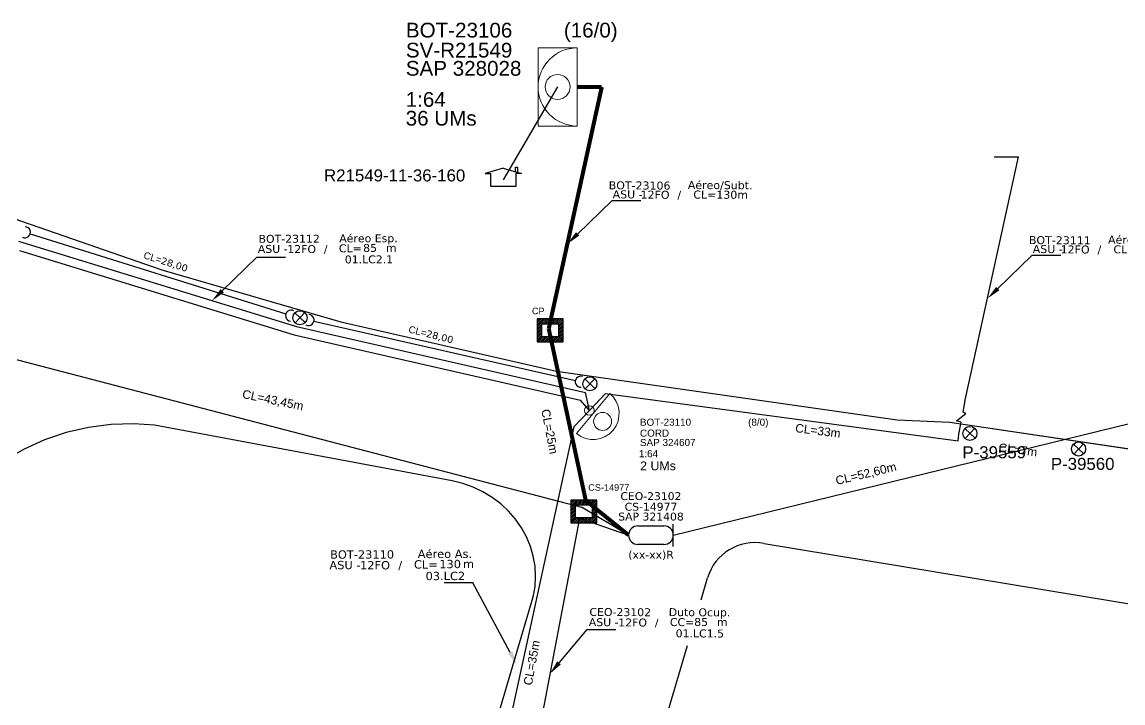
# Model space of a CAD drawing. Extents: x -89 to 749, y 705 to 1299.
# Drawn here: x 13.7 to 125.8, y 897.4 to 966.8 of the extents above; entities that cross this region are included whole.
import ezdxf
from ezdxf import colors
from ezdxf.entities.mleader import LeaderData, LeaderLine
from ezdxf.enums import TextEntityAlignment as Align
from ezdxf.math import Vec2, Vec3

# ---------------------------------------------------------------- set-up
doc = ezdxf.new("R2010")
doc.units = 0
for name, color, linetype in [('0 @ 1', 7, 'Continuous'), ('10.1-Caixas Subterrâneas', 5, 'Continuous'), ('20.4-CEOS', 1, 'Continuous'), ('20.5-CEO', 1, 'Continuous'), ('CAP a instalar', 1, 'Continuous'), ('label_cabos', 7, 'Continuous'), ('Legenda', 1, 'Continuous'), ('locais', 7, 'Continuous'), ('locais legendas', 7, 'Continuous'), ('QUADRA', 7, 'Continuous'), ('Subida Lateral', 5, 'Continuous'), ('surveys', 7, 'Continuous'), ('surveys legendas', 7, 'Continuous')]:
    doc.layers.add(name, color=color, linetype=linetype)
for name, color, linetype, lineweight in [("20.0-LEGENDA DOS CDO'S", 1, 'Continuous', 0), ('20.1-CDO_INTERIOR', 1, 'Continuous', 0), ('20.2-CDO_POSTE', 1, 'Continuous', 5), ('20.6-CORDOALHA_SUPORTE', 7, 'Continuous', 25)]:
    doc.layers.add(name, color=color, linetype=linetype, lineweight=lineweight)
doc.layers.add('EXTRA', color=50, linetype='Continuous', plot=False)
doc.styles.add('ARIAL', font='arial.ttf')
doc.styles.add('DIGICADE', font='arial.ttf')
doc.styles.add('FTTH', font='arial.ttf')
doc.styles.add('ROMANS', font='romans')
doc.styles.add('siredit', font='verdana.ttf')
doc.styles.get("Standard").update_dxf_attribs({"font": 'arial.ttf'})

# ---------------------------------------------------------------- blocks, each defined once
blk = doc.blocks.new('SURVEY_SURVEY')
for p, q in [((0, 0.00001521), (-0.00001508, 0.0000108)), ((-0.00001508, 0.0000108), (-0.00001035, 0.0000108)), ((-0.00001034, 0), (-0.00001034, 0.00001077)), ((0, 0.00001521), (0.00001508, 0.0000108)), ((0.00001012, 0.00001587), (0.00001171, 0.00001587)), ((0.00001012, 0.00001232), (0.00001012, 0.00001587)), ((0.00001034, 0.00001081), (0.00001034, 0)), ((0.00001508, 0.0000108), (0.00001034, 0.0000108)), ((0.00001171, 0.00001587), (0.0000117, 0.00001187)), ((0.00001034, 0), (-0.00001034, 0))]:
    blk.add_line(p, q)
blk = doc.blocks.new('*X58')
at = {"color": 0, "linetype": 'Continuous'}
for p, q in [((-1.25, 0.34099), (-0.49099, 1.1)), ((-1.25, 0.517767), (-0.667767, 1.1)), ((-1.25, 0.694544), (-0.844544, 1.1)), ((-1.25, 0.87132), (-1.02132, 1.1)), ((-1.25, 1.048097), (-1.198097, 1.1)), ((-0.789214, 0.625), (-0.314214, 1.1)), ((-0.612437, 0.625), (-0.137437, 1.1)), ((-0.43566, 0.625), (0.03934, 1.1)), ((-0.258883, 0.625), (0.216117, 1.1)), ((-0.082107, 0.625), (0.392893, 1.1)), ((0.09467, 0.625), (0.56967, 1.1)), ((0.271447, 0.625), (0.746447, 1.1)), ((0.448223, 0.625), (0.923223, 1.1)), ((0.625, 0.625), (1.1, 1.1)), ((0.801777, 0.625), (1.25, 1.073223)), ((-1.25, 0.164214), (-0.8035, 0.610714)), ((-1.25, -0.012563), (-0.8035, 0.433937)), ((-1.25, -0.18934), (-0.8035, 0.25716)), ((-1.25, -0.366117), (-0.8035, 0.080383)), ((0.8035, 0.449947), (1.25, 0.896447)), ((0.8035, 0.27317), (1.25, 0.71967)), ((0.8035, 0.096393), (1.25, 0.542893)), ((0.8035, -0.080383), (1.25, 0.366117)), ((0.8035, -0.25716), (1.25, 0.18934)), ((0.8035, -0.433937), (1.25, 0.012563)), ((-1.25, -0.542893), (-0.8035, -0.096393)), ((-1.25, -0.71967), (-0.8035, -0.27317)), ((-1.25, -0.896447), (-0.8035, -0.449947)), ((-1.25, -1.073223), (-0.801777, -0.625)), ((-1.1, -1.1), (-0.625, -0.625)), ((-0.923223, -1.1), (-0.448223, -0.625)), ((-0.746447, -1.1), (-0.271447, -0.625)), ((-0.56967, -1.1), (-0.09467, -0.625)), ((-0.392893, -1.1), (0.082107, -0.625)), ((-0.216117, -1.1), (0.258883, -0.625)), ((-0.03934, -1.1), (0.43566, -0.625)), ((0.137437, -1.1), (0.612437, -0.625)), ((0.314214, -1.1), (0.789214, -0.625)), ((0.49099, -1.1), (1.25, -0.34099)), ((0.667767, -1.1), (1.25, -0.517767)), ((0.8035, -0.610714), (1.25, -0.164214)), ((0.844544, -1.1), (1.25, -0.694544)), ((1.02132, -1.1), (1.25, -0.87132)), ((1.198097, -1.1), (1.25, -1.048097))]:
    blk.add_line(p, q, dxfattribs=at)
blk = doc.blocks.new('MANHOLE_MQ')
at = {"color": 0, "linetype": 'Continuous'}
for p, q in [((0.00000623, 0.00000569), (-0.00000627, 0.00000569)), ((-0.00000627, 0.00000569), (-0.00000627, -0.00000531)), ((0.00000623, -0.00000531), (0.00000623, 0.00000569)), ((-0.00000404, 0.00000331), (0.00000399, 0.00000331)), ((-0.00000404, -0.00000294), (-0.00000404, 0.00000331)), ((0.00000399, 0.00000331), (0.00000399, -0.00000294)), ((0.00000399, -0.00000294), (-0.00000404, -0.00000294)), ((0.00000399, -0.00000294), (0.00000399, -0.00000294)), ((-0.00000627, -0.00000531), (0.00000623, -0.00000531))]:
    blk.add_line(p, q, dxfattribs=at)
at = {"color": 0, "linetype": 'Continuous', "xscale": 5e-06, "yscale": 5e-06, "zscale": 1e-05}
blk.add_blockref('*X58', (-0.00000002, 0.00000019), dxfattribs=at)
blk = doc.blocks.new('*U65')
at = {"color": 0}
blk.add_line((2.145, -0.582), (-2.104, -0.684), dxfattribs=at)
for centre, radius in [((-0.004, 0.376), 0.733), ((0.03, -1.026), 0.393)]:
    blk.add_circle(centre, radius, dxfattribs=at)
blk.add_arc((0.02, -0.633), 2.125, 1.37817, 181.37817, dxfattribs=at)
blk = doc.blocks.new('Inst CDOE-8 CAIXA DIST OPT CDOE 48F_8D C_SPL OPTAP')
at = {"layer": "20.0-LEGENDA DOS CDO'S", "color": 0}
for tag, p, style, flags in [('ID_ATIVIDADE', (0.12, 6.47), 'ARIAL', 3), ('FATOR', (7.92, 6.47), 'ARIAL', 1), ('QTDE', (0.23, -0.97), 'DIGICADE', 3)]:
    blk.add_attdef(tag, p, '', height=0.8, rotation=0.118, dxfattribs=dict(at, style=style, flags=flags))
at = {"layer": "20.0-LEGENDA DOS CDO'S", "color": 0, "style": 'ARIAL'}
for tag, p, height in [('FID', (0.12, 5.25), 0.8), ('SAP', (0.12, 2.96), 0.8), ('CORDOALHA', (0.12, 4.02), 0.8), ('1:XX', (-0.01, 1.7), 0.8), ('UMS', (0.14, 0.22), 1)]:
    blk.add_attdef(tag, p, '', height=height, rotation=0.118, dxfattribs=at)
blk.add_attdef('FIBRAS_UTILIZADAS', text='', height=0.8, rotation=0.118, dxfattribs=at).set_placement((13.48, 5.26), align=Align.CENTER)
blk = doc.blocks.new('Inst CORD BENZINAL 4.55MM 3F (sem recursos)')
at = {"layer": '20.6-CORDOALHA_SUPORTE', "color": 0, "lineweight": 0, "style": 'ROMANS'}
blk.add_attdef('LANCE', text='', height=1, dxfattribs=at).set_placement((-0.54, -2.21), align=Align.RIGHT)
at = {"layer": '20.6-CORDOALHA_SUPORTE', "color": 0, "style": 'siredit'}
blk.add_attdef('QTDE', (-0.54, -2.21), '', height=1, rotation=359.69, dxfattribs=at)
at = {"layer": '20.6-CORDOALHA_SUPORTE', "color": 0, "lineweight": 0, "style": 'ROMANS'}
for tag, p, flags in [('FATOR', (-5.2, -4.44), 3), ('ID_ATIVIDADE', (-5.2, -6.67), 3), ('FID', (-5.2, -8.9), 1)]:
    blk.add_attdef(tag, p, '', height=1, dxfattribs=dict(at, flags=flags))
blk = doc.blocks.new('Inst CB DT OCUP CFOA-SM-ASU-120-S-12')
at = {"layer": 'label_cabos', "color": 0, "style": 'siredit'}
for tag, flags, p in [('ID_ATIVIDADE', 3, (1.31, 2.67)), ('FATOR', 1, (11.56, 2.55))]:
    blk.add_attdef(tag, text='', height=1, rotation=359.69, dxfattribs=dict(at, flags=flags)).set_placement(p, align=Align.MIDDLE_CENTER)
for tag, p in [('DESTINO_CABO', (3.13, 1.26)), ('TIPO_CABO', (13.11, 1.24)), ('TIPO_CABO', (1.26, 0)), ('CABO', (4.69, -0.05)), ('/', (7.71, -0.05)), ('LANCE', (10.91, 0)), ('UND', (15.96, 0)), ('FID', (13.15, -1.41))]:
    blk.add_attdef(tag, text='', height=1, rotation=359.69, dxfattribs=at).set_placement(p, align=Align.MIDDLE_CENTER)
blk.add_attdef('QTDE', (12.43, -0.47), '', height=1, rotation=359.69, dxfattribs=at)
blk = doc.blocks.new('LEGENDA DOS CABOS')
at = {"layer": 'EXTRA', "color": 0, "style": 'siredit'}
for tag, p in [('ID', (4.6, 0.97)), ('XX', (9.03, 0.97))]:
    blk.add_attdef(tag, text='', height=0.48, rotation=359.69, dxfattribs=at).set_placement(p, align=Align.MIDDLE_CENTER)
at = {"layer": 'Legenda', "color": 0, "style": 'siredit'}
for tag, p in [('TIPO_CABO', (1.31, 0)), ('CABO', (4.69, -0.05)), ('/', (6.81, -0.05)), ('METROS', (10.03, -0.05))]:
    blk.add_attdef(tag, text='', height=0.8, rotation=359.69, dxfattribs=at).set_placement(p, align=Align.MIDDLE_CENTER)
blk = doc.blocks.new('Inst CB ESP CFOA-SM-ASU-120-S-12')
at = {"layer": 'label_cabos', "color": 0, "style": 'siredit'}
for tag, flags, p in [('ID_ATIVIDADE', 3, (1.31, 2.67)), ('FATOR', 1, (11.56, 2.55))]:
    blk.add_attdef(tag, text='', height=1, rotation=359.69, dxfattribs=dict(at, flags=flags)).set_placement(p, align=Align.MIDDLE_CENTER)
for tag, p in [('DESTINO_CABO', (3.13, 1.26)), ('TIPO_CABO', (13.11, 1.24)), ('TIPO_CABO', (1.26, 0)), ('CABO', (4.69, -0.05)), ('/', (7.71, -0.05)), ('LANCE', (10.81, 0)), ('UND', (15.96, 0)), ('FID', (13.15, -1.41))]:
    blk.add_attdef(tag, text='', height=1, rotation=359.69, dxfattribs=at).set_placement(p, align=Align.MIDDLE_CENTER)
blk.add_attdef('QTDE', (12.43, -0.47), '', height=1, rotation=359.69, dxfattribs=at)
blk = doc.blocks.new('Inst CB AS CFOA-SM-ASU-120-S-12')
at = {"layer": 'label_cabos', "color": 0, "style": 'siredit'}
for tag, flags, p in [('ID_ATIVIDADE', 3, (1.31, 2.67)), ('FATOR', 1, (11.56, 2.55))]:
    blk.add_attdef(tag, text='', height=1, rotation=359.69, dxfattribs=dict(at, flags=flags)).set_placement(p, align=Align.MIDDLE_CENTER)
for tag, p in [('DESTINO_CABO', (3.13, 1.26)), ('TIPO_CABO', (13.11, 1.24)), ('TIPO_CABO', (1.26, 0)), ('CABO', (4.69, -0.05)), ('/', (7.71, -0.05)), ('LANCE', (10.81, 0)), ('UND', (15.96, 0)), ('FID', (13.15, -1.41))]:
    blk.add_attdef(tag, text='', height=1, rotation=359.69, dxfattribs=at).set_placement(p, align=Align.MIDDLE_CENTER)
blk.add_attdef('QTDE', (12.43, -0.47), '', height=1, rotation=359.69, dxfattribs=at)

msp = doc.modelspace()

# ---------------------------------------------------------------- linework, layer by layer
at = {"color": 4}
msp.add_lwpolyline([(68.26, 960.15), (62.73, 950.69)], dxfattribs=at)
at = {"layer": '20.1-CDO_INTERIOR', "color": 10, "lineweight": 18}
msp.add_lwpolyline([(66.27, 956.16), (66.27, 964.13), (70.26, 964.13), (70.26, 956.16)], close=True, dxfattribs=at)
msp.add_circle((68.26, 960.15), 1.27, dxfattribs=at)
msp.add_arc((70.26, 960.15), 3.98, 90.0276, 270.0276, dxfattribs=at)
at = {"layer": '20.5-CEO', "color": 5}
for p, q in [((76.44, 915.45), (79.09, 915.45)), ((79.09, 913.55), (76.44, 913.55))]:
    msp.add_line(p, q, dxfattribs=at)
msp.add_lwpolyline([(80.04, 913.36), (80.04, 915.64)], dxfattribs=at)
for centre, start, end in [((76.44, 914.5), 90, 270), ((79.09, 914.5), 270, 90)]:
    msp.add_arc(centre, 0.948, start, end, dxfattribs=at)
at = {"layer": '20.6-CORDOALHA_SUPORTE'}
for points in [[(13.78, 944.85, 1.231752), (14.07, 945.92)], [(41.42, 937.34, 1.231752), (41.07, 936.29)], [(42.65, 935.92, 1.231752), (42.94, 936.98)], [(70.8, 930.66, 1.231752), (70.66, 929.57)]]:
    msp.add_lwpolyline(points, format="xyb", dxfattribs=at)
for points in [[(14.58, 945.2), (40.6, 937.03)], [(43.46, 936.29), (70.07, 930.26)]]:
    msp.add_lwpolyline(points, dxfattribs=at)
at = {"layer": 'CAP a instalar', "color": 1, "ltscale": 5, "const_width": 0.413}
for points in [[(67.36, 935.52), (72.76, 960.15)], [(70.26, 960.15), (72.76, 960.15)], [(71.13, 918.03), (67.36, 935.52)], [(75.49, 914.5), (71.13, 918.03)]]:
    msp.add_lwpolyline(points, dxfattribs=at)
at = {"layer": 'CAP a instalar', "color": 8, "ltscale": 5}
for points in [[(109.79, 928.41), (115.19, 953.04)], [(112.69, 953.03), (115.19, 953.04)], [(71.5, 927.2), (73.14, 928.92), (109.02, 924.12), (109.11, 924.78)]]:
    msp.add_lwpolyline(points, dxfattribs=at)
at = {"layer": 'CAP a instalar', "color": 7, "ltscale": 5}
for points in [[(13.39, 944.43), (41.67, 935.74), (71.09, 929.04)], [(13.49, 943.49), (41.45, 934.91), (70.58, 928.26)], [(8.06, 933.71), (70.69, 917.34)], [(71.5, 927.2), (71.09, 929.04)], [(71.5, 927.2), (70.58, 928.26)], [(71.5, 927.2), (69.9, 925.52)], [(80.04, 914.5), (128.13, 926.29)], [(69.9, 925.52), (62.34, 890.74)], [(75.49, 914.5), (70.69, 917.34)], [(70.48, 916.23), (58.79, 854.6)], [(70.48, 916.23), (75.49, 914.5)]]:
    msp.add_lwpolyline(points, dxfattribs=at)
at = {"layer": 'locais', "color": 1}
for p, q in [((41.51, 937.14), (42.56, 936.16)), ((42.53, 937.17), (41.55, 936.12)), ((71.03, 930.41), (72.08, 929.42)), ((72.04, 930.44), (71.06, 929.39)), ((109.71, 925.35), (110.76, 924.37)), ((110.72, 925.39), (109.74, 924.34)), ((120.76, 923.77), (121.81, 922.79)), ((121.78, 923.81), (120.8, 922.76))]:
    msp.add_line(p, q, dxfattribs=at)
for centre in [(42.04, 936.65), (71.55, 929.92), (110.23, 924.86), (121.29, 923.28)]:
    msp.add_circle(centre, 0.717, dxfattribs=at)
at = {"layer": 'QUADRA', "color": 4}
for p, q in [((11.23, 947.33), (27.99, 941.51)), ((27.99, 941.51), (46.21, 936.22)), ((46.21, 936.22), (68.14, 931.22)), ((68.14, 931.22), (102.83, 926.25)), ((22.81, 925.77), (20.51, 925.46)), ((25.14, 925.84), (22.81, 925.77)), ((27.22, 925.72), (25.14, 925.84)), ((57.53, 920.03), (27.22, 925.72)), ((102.83, 926.25), (108.19, 926.01)), ((108.19, 926.01), (141.19, 921.09)), ((18.24, 924.95), (16.05, 924.21)), ((20.51, 925.46), (18.24, 924.95)), ((16.05, 924.21), (13.95, 923.26)), ((13.95, 923.26), (11.97, 922.12)), ((58.62, 919.76), (57.53, 920.03)), ((59.66, 919.38), (58.62, 919.76)), ((60.66, 918.92), (59.66, 919.38)), ((61.61, 918.34), (60.66, 918.92)), ((62.48, 917.69), (61.61, 918.34)), ((63.27, 916.94), (62.48, 917.69)), ((63.99, 916.13), (63.27, 916.94)), ((64.59, 915.26), (63.99, 916.13)), ((65.1, 914.33), (64.59, 915.26)), ((65.5, 913.36), (65.1, 914.33)), ((65.79, 912.35), (65.5, 913.36)), ((89.28, 913.65), (179.23, 898.84)), ((65.97, 911.33), (65.79, 912.35)), ((66.02, 910.28), (65.97, 911.33)), ((65.97, 909.23), (66.02, 910.28)), ((82.86, 907.91), (83.52, 910.16)), ((65.79, 908.21), (65.97, 909.23)), ((57.36, 879.71), (65.79, 908.21)), ((76.48, 886.33), (81.49, 903.27))]:
    msp.add_line(p, q, dxfattribs=at)
at = {"layer": 'QUADRA'}
msp.add_lwpolyline([(-25.19, 881.92), (-16.87, 930.43), (-16.3, 932.66), (-15.46, 934.82), (-13.1, 938.84), (-9.89, 942.32), (-5.95, 945.1), (-1.49, 947.07), (3.31, 948.08), (7.31, 948.1), (9.29, 947.81), (11.23, 947.33), (27.99, 941.51), (46.21, 936.22), (68.14, 931.22), (102.83, 926.25), (108.19, 926.01), (141.19, 921.09), (173.43, 917.79), (183.39, 916.01)], dxfattribs=at)
at = {"layer": 'QUADRA', "color": 4}
msp.add_arc((88.33, 908.73), 5.01, 79.0596, 163.5237, dxfattribs=at)
at = {"layer": 'Subida Lateral', "color": 5}
msp.add_lwpolyline([(109.11, 924.78), (109.34, 926.02), (108.87, 926.14), (109.8, 926.91), (109.54, 927.02), (109.79, 928.41)], dxfattribs=at)

# ---------------------------------------------------------------- block references
at = {"layer": '10.1-Caixas Subterrâneas', "color": 30, "xscale": 211458.0750340422, "yscale": 211458.0750340422, "zscale": 211458.0750340422}
for p, rotation in [((67.49, 935.4), 180.0000000000622), ((70.92, 916.96), 180.000000000062)]:
    msp.add_blockref('MANHOLE_MQ', p, dxfattribs=dict(at, rotation=rotation))
at = {"layer": "20.0-LEGENDA DOS CDO'S", "color": 7, "lineweight": 0, "xscale": 0.901337231899798, "yscale": 0.901337231899798, "zscale": 0.901337231899798}
msp.add_blockref('Inst CDOE-8 CAIXA DIST OPT CDOE 48F_8D C_SPL OPTAP', (76.54, 920.91), dxfattribs=at).add_auto_attribs({'FID': 'BOT-23110', 'CORDOALHA': 'CORD', 'SAP': 'SAP 324607', '1:XX': '1:64', 'UMS': '2 UMs', 'FIBRAS_UTILIZADAS': '(8/0)'})
at = {"layer": '20.2-CDO_POSTE', "color": 7, "xscale": -1.246451787000339, "yscale": 1.246451787000339, "zscale": 1.246451787000339, "rotation": 231.7936234479224}
msp.add_blockref('*U65', (72.48, 926.38), dxfattribs=at)
at = {"layer": '20.6-CORDOALHA_SUPORTE', "color": 0, "lineweight": 0}
ref = msp.add_blockref('Inst CORD BENZINAL 4.55MM 3F (sem recursos)', (26.57, 944.18), dxfattribs=dict(at, xscale=0.7141149501123527, yscale=0.7141149501123526, zscale=0.7141149501123526, rotation=342.5029395004917))
ref.add_attrib('QTDE', '28,00', (27.82, 942.16), dxfattribs={"color": 0, "height": 0.714, "rotation": 342.1929, "style": 'siredit'})
ref.add_attrib('LANCE', 'CL=', dxfattribs={"color": 0, "lineweight": 0, "height": 0.714, "rotation": 342.5029, "style": 'ARIAL'}).set_placement((27.82, 942.16), align=Align.RIGHT)
ref = msp.add_blockref('Inst CORD BENZINAL 4.55MM 3F (sem recursos)', (53.47, 936.64), dxfattribs=dict(at, xscale=0.7141149501123526, yscale=0.7141149501123526, zscale=0.7141149501123526, rotation=346.10170761436))
ref.add_attrib('QTDE', '28,00', (54.83, 934.71), dxfattribs={"color": 0, "height": 0.714, "rotation": 345.7917, "style": 'siredit'})
ref.add_attrib('LANCE', 'CL=', dxfattribs={"color": 0, "lineweight": 0, "height": 0.714, "rotation": 346.1017, "style": 'ARIAL'}).set_placement((54.83, 934.71), align=Align.RIGHT)
at = {"layer": 'label_cabos', "color": 0, "lineweight": 0}
ref = msp.add_blockref('LEGENDA DOS CABOS', (73.15, 948.79), dxfattribs=dict(at, xscale=0.8149352975475541, yscale=0.8149352975475541, zscale=0.8149352975475541))
ref.add_attrib('ID', 'BOT-23106', dxfattribs={"color": 0, "height": 0.815, "rotation": 359.69, "style": 'siredit'}).set_placement((76.61, 950.12), align=Align.MIDDLE_CENTER)
ref.add_attrib('CABO', '12FO', dxfattribs={"color": 0, "height": 0.815, "rotation": 359.69, "style": 'siredit'}).set_placement((78.18, 949.18), align=Align.MIDDLE_CENTER)
ref.add_attrib('METROS', 'CL=130m', dxfattribs={"color": 0, "height": 0.815, "rotation": 359.69, "style": 'siredit'}).set_placement((84.86, 949.18), align=Align.MIDDLE_CENTER)
ref.add_attrib('XX', 'Aéreo/Subt.', dxfattribs={"color": 0, "height": 0.8149, "rotation": 359.69, "style": 'siredit'}).set_placement((84.81, 950.15), align=Align.MIDDLE_CENTER)
ref.add_attrib('/', '/', dxfattribs={"color": 0, "height": 0.815, "rotation": 359.69, "style": 'siredit'}).set_placement((80.65, 949.18), align=Align.MIDDLE_CENTER)
ref.add_attrib('TIPO_CABO', 'ASU -', dxfattribs={"color": 0, "height": 0.815, "rotation": 359.69, "style": 'siredit'}).set_placement((75.39, 949.21), align=Align.MIDDLE_CENTER)
at = {"layer": 'label_cabos'}
ref = msp.add_blockref('Inst CB ESP CFOA-SM-ASU-120-S-12', (38.42, 943.65), dxfattribs=dict(at, xscale=0.8085166287387622, yscale=0.8085166287387622, zscale=0.8085166287387622, rotation=0.4634636605451))
ref.add_attrib('DESTINO_CABO', 'BOT-23112', dxfattribs={"color": 0, "height": 0.809, "rotation": 0.1535, "style": 'siredit'}).set_placement((40.94, 944.69), align=Align.MIDDLE_CENTER)
ref.add_attrib('TIPO_CABO', 'Aéreo Esp.', dxfattribs={"color": 0, "height": 0.809, "rotation": 0.1535, "style": 'siredit'}).set_placement((49.01, 944.74), align=Align.MIDDLE_CENTER)
ref.add_attrib('CABO', '12FO', dxfattribs={"color": 0, "height": 0.809, "rotation": 0.1535, "style": 'siredit'}).set_placement((42.21, 943.64), align=Align.MIDDLE_CENTER)
ref.add_attrib('/', '/', dxfattribs={"color": 0, "height": 0.809, "rotation": 0.1535, "style": 'siredit'}).set_placement((44.66, 943.66), align=Align.MIDDLE_CENTER)
ref.add_attrib('TIPO_CABO', 'ASU - ', dxfattribs={"color": 0, "height": 0.809, "rotation": 0.1535, "style": 'siredit'}).set_placement((39.44, 943.66), align=Align.MIDDLE_CENTER)
ref.add_attrib('FID', '01.LC2.1', dxfattribs={"color": 0, "height": 0.809, "rotation": 0.1535, "style": 'siredit'}).set_placement((49.06, 942.59), align=Align.MIDDLE_CENTER)
ref.add_attrib('LANCE', 'CL=', dxfattribs={"color": 0, "height": 0.809, "rotation": 0.1535, "style": 'siredit'}).set_placement((47.16, 943.72), align=Align.MIDDLE_CENTER)
ref.add_attrib('QTDE', '85', (48.47, 943.35), dxfattribs={"color": 0, "height": 0.809, "rotation": 0.1535, "style": 'siredit'})
ref.add_attrib('UND', 'm', dxfattribs={"color": 0, "height": 0.809, "rotation": 0.1535, "style": 'siredit'}).set_placement((51.33, 943.76), align=Align.MIDDLE_CENTER)
at = {"layer": 'label_cabos', "color": 0, "lineweight": 0}
ref = msp.add_blockref('LEGENDA DOS CABOS', (115.92, 943.22), dxfattribs=dict(at, xscale=0.8149352975475541, yscale=0.8149352975475541, zscale=0.8149352975475541))
ref.add_attrib('ID', 'BOT-23111', dxfattribs={"color": 0, "height": 0.815, "rotation": 359.69, "style": 'siredit'}).set_placement((119.38, 944.54), align=Align.MIDDLE_CENTER)
ref.add_attrib('CABO', '12FO', dxfattribs={"color": 0, "height": 0.815, "rotation": 359.69, "style": 'siredit'}).set_placement((120.94, 943.6), align=Align.MIDDLE_CENTER)
ref.add_attrib('METROS', 'CL=135m', dxfattribs={"color": 0, "height": 0.815, "rotation": 359.69, "style": 'siredit'}).set_placement((127.62, 943.6), align=Align.MIDDLE_CENTER)
ref.add_attrib('XX', 'Aéreo/Subt.', dxfattribs={"color": 0, "height": 0.8149, "rotation": 359.69, "style": 'siredit'}).set_placement((127.58, 944.58), align=Align.MIDDLE_CENTER)
ref.add_attrib('/', '/', dxfattribs={"color": 0, "height": 0.815, "rotation": 359.69, "style": 'siredit'}).set_placement((123.41, 943.6), align=Align.MIDDLE_CENTER)
ref.add_attrib('TIPO_CABO', 'ASU -', dxfattribs={"color": 0, "height": 0.815, "rotation": 359.69, "style": 'siredit'}).set_placement((118.15, 943.64), align=Align.MIDDLE_CENTER)
at = {"layer": 'label_cabos'}
ref = msp.add_blockref('Inst CB AS CFOA-SM-ASU-120-S-12', (45.73, 911.46), dxfattribs=dict(at, xscale=0.8440877774202437, yscale=0.8440877774202438, zscale=0.8440877774202438, rotation=0.4634636605451001))
ref.add_attrib('DESTINO_CABO', 'BOT-23110', dxfattribs={"color": 0, "height": 0.844, "rotation": 0.1535, "style": 'siredit'}).set_placement((48.36, 912.54), align=Align.MIDDLE_CENTER)
ref.add_attrib('TIPO_CABO', 'Aéreo As.', dxfattribs={"color": 0, "height": 0.844, "rotation": 0.1535, "style": 'siredit'}).set_placement((56.79, 912.6), align=Align.MIDDLE_CENTER)
ref.add_attrib('CABO', '12FO', dxfattribs={"color": 0, "height": 0.844, "rotation": 0.1535, "style": 'siredit'}).set_placement((49.68, 911.44), align=Align.MIDDLE_CENTER)
ref.add_attrib('/', '/', dxfattribs={"color": 0, "height": 0.844, "rotation": 0.1535, "style": 'siredit'}).set_placement((52.24, 911.46), align=Align.MIDDLE_CENTER)
ref.add_attrib('TIPO_CABO', 'ASU - ', dxfattribs={"color": 0, "height": 0.844, "rotation": 0.1535, "style": 'siredit'}).set_placement((46.8, 911.46), align=Align.MIDDLE_CENTER)
ref.add_attrib('FID', '03.LC2', dxfattribs={"color": 0, "height": 0.844, "rotation": 0.1535, "style": 'siredit'}).set_placement((56.84, 910.35), align=Align.MIDDLE_CENTER)
ref.add_attrib('LANCE', 'CL=', dxfattribs={"color": 0, "height": 0.844, "rotation": 0.1535, "style": 'siredit'}).set_placement((54.85, 911.53), align=Align.MIDDLE_CENTER)
ref.add_attrib('QTDE', '130', (56.22, 911.14), dxfattribs={"color": 0, "height": 0.844, "rotation": 0.1535, "style": 'siredit'})
ref.add_attrib('UND', 'm', dxfattribs={"color": 0, "height": 0.844, "rotation": 0.1535, "style": 'siredit'}).set_placement((59.2, 911.57), align=Align.MIDDLE_CENTER)
at = {"layer": 'label_cabos', "color": 0, "lineweight": 0}
ref = msp.add_blockref('Inst CB DT OCUP CFOA-SM-ASU-120-S-12', (72.11, 905.65), dxfattribs=dict(at, xscale=0.8085166287387624, yscale=0.8085166287387624, zscale=0.8085166287387624))
ref.add_attrib('DESTINO_CABO', 'CEO-23102', dxfattribs={"color": 0, "height": 0.809, "rotation": 359.69, "style": 'siredit'}).set_placement((74.64, 906.67), align=Align.MIDDLE_CENTER)
ref.add_attrib('CABO', '12FO', dxfattribs={"color": 0, "height": 0.809, "rotation": 359.69, "style": 'siredit'}).set_placement((75.9, 905.61), align=Align.MIDDLE_CENTER)
ref.add_attrib('TIPO_CABO', 'Duto Ocup.', dxfattribs={"color": 0, "height": 0.809, "rotation": 359.69, "style": 'siredit'}).set_placement((82.71, 906.65), align=Align.MIDDLE_CENTER)
ref.add_attrib('/', '/', dxfattribs={"color": 0, "height": 0.809, "rotation": 359.69, "style": 'siredit'}).set_placement((78.35, 905.61), align=Align.MIDDLE_CENTER)
ref.add_attrib('TIPO_CABO', 'ASU - ', dxfattribs={"color": 0, "height": 0.809, "rotation": 359.69, "style": 'siredit'}).set_placement((73.13, 905.64), align=Align.MIDDLE_CENTER)
ref.add_attrib('FID', '01.LC1.5', dxfattribs={"color": 0, "height": 0.809, "rotation": 359.69, "style": 'siredit'}).set_placement((82.74, 904.5), align=Align.MIDDLE_CENTER)
ref.add_attrib('LANCE', 'CC=', dxfattribs={"color": 0, "height": 0.809, "rotation": 359.69, "style": 'siredit'}).set_placement((80.93, 905.65), align=Align.MIDDLE_CENTER)
ref.add_attrib('QTDE', '85', (82.16, 905.26), dxfattribs={"color": 0, "height": 0.809, "rotation": 359.69, "style": 'siredit'})
ref.add_attrib('UND', 'm', dxfattribs={"color": 0, "height": 0.809, "rotation": 359.69, "style": 'siredit'}).set_placement((85.02, 905.65), align=Align.MIDDLE_CENTER)
at = {"layer": 'surveys', "color": 255, "xscale": 122586.5796769934, "yscale": 122586.5796769934, "zscale": 122586.5796769934}
msp.add_blockref('SURVEY_SURVEY', (62.73, 950.02), dxfattribs=at)

# ---------------------------------------------------------------- texts
at = {"layer": '0 @ 1', "color": 3, "linetype": 'Continuous', "char_height": 0.8716, "attachment_point": 1, "style": 'FTTH'}
for s, insert, rotation in [('\\pxt3;CL=43,45m', (36.28, 929.34), 348.2893), ('\\pxt3;CL=25m', (67.45, 927.42), 281.0165), ('\\pxt3;CL=52,60m', (96.47, 920.46), 13.5856)]:
    msp.add_mtext_dynamic_manual_height_columns(s, width=8.3928, gutter_width=0.00005, heights=[1.55], dxfattribs=dict(at, insert=insert, rotation=rotation))
at = {"layer": '0 @ 1', "color": 0, "linetype": 'Continuous', "char_height": 0.8716, "attachment_point": 1, "style": 'FTTH'}
for s, insert, rotation in [('\\pxt3;CL=33m', (92.52, 925.87), 352.7445), ('\\pxt3;CL=7m', (113.21, 923.88), 352.7445), ('\\pxt3;CL=35m', (64.78, 899.31), 79.5858)]:
    msp.add_mtext_dynamic_manual_height_columns(s, width=8.3928, gutter_width=0.00005, heights=[1.55], dxfattribs=dict(at, insert=insert, rotation=rotation))
at = {"layer": '10.1-Caixas Subterrâneas', "color": 30, "style": 'ARIAL'}
for s, p in [('CP', (65.65, 937)), ('CS-14977', (71.38, 919.03))]:
    msp.add_text(s, height=0.665, dxfattribs=at).set_placement(p)
at = {"layer": "20.0-LEGENDA DOS CDO'S", "color": 10, "style": 'ARIAL'}
for s, p in [('BOT-23106', (52.82, 965.19)), ('SV-R21549', (52.82, 963.15)), ('SAP 328028', (52.81, 961.3)), ('1:64', (52.8, 958.13)), ('36 UMs', (52.8, 956.22))]:
    msp.add_text(s, height=1.5, rotation=359.9724, dxfattribs=at).set_placement(p)
msp.add_text('               (16/0)', height=1.4999, rotation=359.9724, dxfattribs=at).set_placement((67.27, 965.19), align=Align.CENTER)
at = {"layer": '20.4-CEOS', "color": 5, "style": 'siredit'}
msp.add_text('CEO-23102', height=0.8, dxfattribs=at).set_placement((77.76, 918.88), align=Align.TOP_CENTER)
at = {"layer": '20.5-CEO', "color": 5, "style": 'siredit'}
for s, p in [('CS-14977', (77.77, 917.8)), ('SAP 321408', (77.77, 916.8)), ('(xx-xx)R', (77.77, 912.91))]:
    msp.add_text(s, height=0.803, dxfattribs=at).set_placement(p, align=Align.TOP_CENTER)
at = {"layer": 'locais legendas', "color": 10}
for s, p in [('P-39559', (109.47, 922.33)), ('P-39560', (118.47, 921.15))]:
    msp.add_text(s, height=1.226, dxfattribs=at).set_placement(p)
at = {"layer": 'surveys legendas', "color": 1}
msp.add_text('R21549-11-36-160', height=1.2259, dxfattribs=at).set_placement((44.49, 950.53))

# ---------------------------------------------------------------- leaders
at = {"layer": 'label_cabos', "color": 7, "lineweight": 0}
ml = msp.add_multileader_mtext('Standard', dxfattribs=at)
ml.set_content('', color=7)
ml.set_leader_properties()
ml.build(insert=Vec2(0, 0))
ml.multileader.update_dxf_attribs({"text_right_attachment_type": 6, "dogleg_length": 2.92, "arrow_head_size": 1.46})
ctx = ml.context
ctx.base_point, ctx.char_height, ctx.arrow_head_size, ctx.landing_gap_size, ctx.plane_origin = Vec3(76.57, 932.3), 1.46, 1.46, 0.73, Vec3(-4746407.93, -78837844.38)
ctx.right_attachment = 6
notes = []
notes.append((ctx, [(0, (1, 1, 0), (73.8, 948.6), (1, 0), 2.92, [(0, [(69.26, 944.17)], 0, [])])]))
ctx.mtext.insert, ctx.mtext.rotation = Vec3(77.45, 949.33), 6.283185
ml = msp.add_multileader_mtext('Standard', dxfattribs=at)
ml.set_content('', color=7)
ml.set_leader_properties()
ml.build(insert=Vec2(0, 0))
ml.multileader.update_dxf_attribs({"text_right_attachment_type": 6, "dogleg_length": 2.92, "arrow_head_size": 1.46})
ctx = ml.context
ctx.base_point, ctx.char_height, ctx.arrow_head_size, ctx.landing_gap_size, ctx.plane_origin = Vec3(119.33, 926.73), 1.46, 1.46, 0.73, Vec3(-4746365.17, -78837849.95)
ctx.right_attachment = 6
notes.append((ctx, [(0, (1, 1, 0), (116.56, 943.03), (1, 0), 2.92, [(0, [(112.02, 938.6)], 0, [])])]))
ctx.mtext.insert, ctx.mtext.rotation = Vec3(120.22, 943.76), 6.283185
ml = msp.add_multileader_mtext('Standard', dxfattribs=at)
ml.set_content('', color=7)
ml.set_leader_properties()
ml.build(insert=Vec2(0, 0))
ml.multileader.update_dxf_attribs({"text_right_attachment_type": 6, "dogleg_length": 2.92, "arrow_head_size": 1.46})
ctx = ml.context
ctx.base_point, ctx.char_height, ctx.arrow_head_size, ctx.landing_gap_size, ctx.plane_origin = Vec3(40.41, 926.51), 1.46, 1.46, 0.73, Vec3(-4746444.09, -78837850.17)
ctx.right_attachment = 6
notes.append((ctx, [(0, (1, 1, 0), (37.64, 942.81), (1, 0), 2.92, [(0, [(33.09, 938.38)], 0, [])])]))
ctx.mtext.insert, ctx.mtext.rotation = Vec3(41.29, 943.54), 6.283185
ml = msp.add_multileader_mtext('Standard', dxfattribs=at)
ml.set_content('', color=7)
ml.set_leader_properties()
ml.build(insert=Vec2(0, 0))
ml.multileader.update_dxf_attribs({"text_right_attachment_type": 6, "dogleg_length": 2.92, "arrow_head_size": 1.46})
ctx = ml.context
ctx.base_point, ctx.char_height, ctx.arrow_head_size, ctx.landing_gap_size, ctx.plane_origin, ctx.plane_x_axis, ctx.plane_y_axis = Vec3(59.38, 921.19), 1.46, 1.46, 0.73, Vec3(4746541.38, 78839702.63), Vec3(-1, 0), Vec3(0, -1)
ctx.right_attachment = 6
notes.append((ctx, [(0, (1, 1, 0), (59.65, 909.65), (-1, 0), 2.92, [(0, [(64.12, 901.27)], 0, [])])]))
ctx.mtext.insert, ctx.mtext.text_direction, ctx.mtext.rotation = Vec3(56, 908.92), Vec3(-1, 0), 3.141593
ml = msp.add_multileader_mtext('Standard', dxfattribs=at)
ml.set_content('', color=7)
ml.set_leader_properties()
ml.build(insert=Vec2(0, 0))
ml.multileader.update_dxf_attribs({"text_right_attachment_type": 6, "dogleg_length": 2.92, "arrow_head_size": 1.46})
ctx = ml.context
ctx.base_point, ctx.char_height, ctx.arrow_head_size, ctx.landing_gap_size, ctx.plane_origin = Vec3(74.02, 888.59), 1.46, 1.46, 0.73, Vec3(-4746410.48, -78837888.09)
ctx.right_attachment = 6
notes.append((ctx, [(0, (1, 1, 0), (71.26, 904.89), (1, 0), 2.92, [(0, [(67.47, 900.38)], 0, [])])]))
ctx.mtext.insert, ctx.mtext.rotation = Vec3(74.91, 905.62), 6.283185
for ctx, leaders in notes:
    for number, flags, end, landing, length, lines in leaders:
        leader = LeaderData()
        leader.index, (leader.has_last_leader_line, leader.has_dogleg_vector, leader.attachment_direction) = number, flags
        leader.last_leader_point, leader.dogleg_vector, leader.dogleg_length = Vec3(end), Vec3(landing), length
        for number, points, colour, breaks in lines:
            line = LeaderLine()
            line.index, line.vertices, line.color, line.breaks = number, Vec3.list(points), colors.encode_raw_color(colour), breaks
            leader.lines.append(line)
        ctx.leaders.append(leader)

doc.saveas('drawing.dxf')
